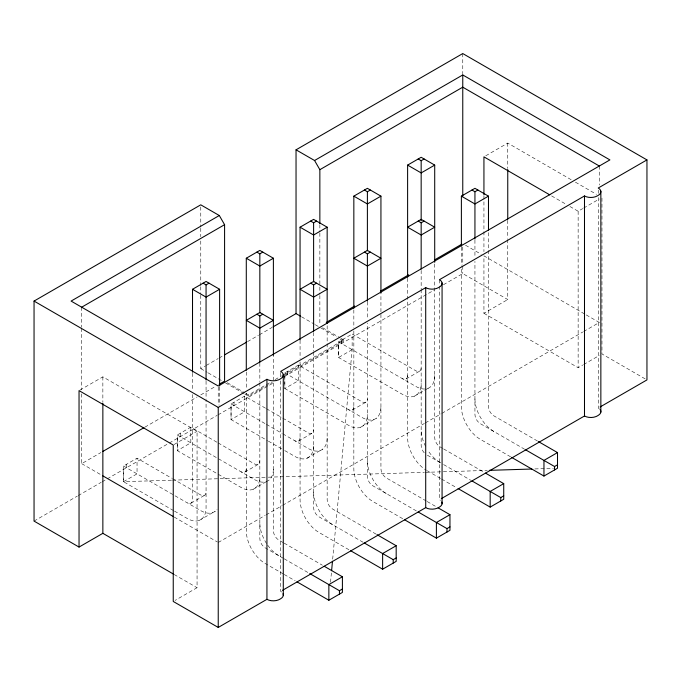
<?xml version="1.0" encoding="UTF-8"?>
<svg xmlns="http://www.w3.org/2000/svg" width="681" height="681" viewBox="0 0 681 681"><rect width="100%" height="100%" fill="white"/><g stroke="black" fill="none" stroke-linecap="round" stroke-linejoin="round"><path stroke-width="0.51" stroke-dasharray="3.4 2.55" d="M173.57 510.588L123.499 481.68L123.499 469.456M177.273 438.411L177.273 450.635L240.997 487.426A26.644 15.382 60 0 0 259.836 476.547M231.046 407.357L231.046 419.581L267.463 440.607M284.82 376.312L284.82 388.536L348.544 425.327A26.644 15.382 60 0 0 367.391 414.448M338.593 345.267L338.593 357.491L402.318 394.282A26.644 15.382 60 0 0 421.164 383.403M330.532 582.246L331.502 571.751M332.677 559.152L352.145 349.668L352.145 334.022L415.87 370.813A7.482 4.324 60 0 0 421.164 367.757M79.958 390.085L102.857 376.865L197.064 431.252L197.064 587.712L175.085 600.404M485.766 155.796L507.754 143.095L571.776 180.065M200.767 295.231L200.767 368.617L205.356 365.969M206.266 365.442L218.175 358.564M219.095 358.036L222.755 355.925M247.492 341.641L258.482 335.29M259.401 334.763L272.221 327.365M81.686 393.873L81.686 463.65L100.924 452.542M144.891 427.157L197.107 397.006M200.767 394.895L215.426 386.433M171.484 480.19L123.499 481.68L123.499 466.034L137.043 458.211L171.638 478.181M190.825 427.166L190.825 442.812L177.273 450.635L177.273 434.989L190.825 427.166L217.222 442.403M244.598 396.112L244.598 411.758L231.046 419.581L231.046 403.935L244.598 396.112L265.53 408.208M298.372 365.067L298.372 380.713L284.82 388.536L284.82 372.89L298.372 365.067L362.096 401.858A7.482 4.324 60 0 0 367.391 398.802M352.145 349.668L338.593 357.491L338.593 341.845L352.145 334.022M245.739 393.354L248.497 394.946L270.476 382.254M275.064 379.606L281.474 375.903M282.385 375.376L343.769 339.938L343.769 341.164L284.224 375.537M244.828 394.044L248.497 396.163L272.315 382.416M34.05 521.093L77.285 496.134M78.213 495.598L101.205 482.318M102.133 481.79L168.369 443.552M169.288 443.016L217.128 415.401M218.048 414.865L274.162 382.467M284.283 376.627L434.24 290.046M443.442 284.735L462.765 273.583L507.754 299.555L507.754 239.295M174.166 444.48L197.064 431.252M569.912 206.488L578.143 211.238L582.723 208.599M583.643 208.071L599.212 199.073M123.499 481.68L137.043 473.857L137.043 458.211M584.587 313.967L483.936 255.86L483.936 313.303L507.754 299.555M190.961 503.191L204.513 495.368M244.743 472.146L258.286 464.323M298.516 441.101L312.06 433.278M352.29 410.056L365.833 402.233M406.063 379.011L419.615 371.188M199.337 520.369L215.205 511.21M253.111 489.324L265.752 482.02M266.271 481.722L268.978 480.165A26.644 15.382 60 0 0 273.387 468.724M306.884 458.279L322.751 449.111M360.658 427.234L376.525 418.066M414.431 396.189L424.884 390.153M425.267 389.924L430.307 387.021M218.235 542.485L265.181 515.381M266.101 514.853L281.747 505.813M282.675 505.285L424.425 423.446M425.344 422.91L440.99 413.878M441.909 413.35L582.749 332.039M583.668 331.502L599.314 322.471L585.507 314.503M483.936 313.303L578.143 367.697L582.723 365.05M583.643 364.522L599.212 355.533M172.548 480.156L267.216 477.228M268.28 477.194L424.399 472.359M425.463 472.325L487.247 470.409M534.866 468.937L553.389 468.358M575.436 182.176L596.471 194.323M551.619 195.924L566.251 204.377M465.523 245.228L481.169 254.26M645.111 378.857L601.961 353.95L601.961 197.49M537.471 441.024L493.776 415.793A7.482 4.324 60 0 1 488.481 406.625L488.481 232.289M322.615 327.731L340.083 337.819M341.002 338.346L343.769 339.938M301.547 316.793L314.392 324.207M315.312 324.735L319.9 327.391M320.819 327.919L336.423 336.925M340.091 339.044L343.769 341.164M338.593 341.845L415.87 386.459A26.644 15.382 60 0 0 425.293 388.987M524.728 449.307L480.233 423.616A7.482 4.324 60 0 1 474.938 414.448L474.938 261.376M510.605 456.806L480.233 439.262A26.644 15.382 60 0 1 461.386 406.625L461.386 266.305M442.735 448.421L440.003 446.838A7.482 4.324 60 0 1 434.708 437.67L434.708 262.9M443.646 448.941L484.608 472.597M284.82 372.89L362.096 417.504A26.644 15.382 60 0 0 380.934 406.625M427.362 455.189L442.837 464.127M443.637 464.587L470.92 480.335M427.268 470.784L440.709 478.539M441.62 479.066L456.279 487.528M227.343 382.731L244.82 392.818M200.767 368.617L207.194 372.32M208.114 372.856L221.878 380.798M225.547 382.918L243.909 393.516M266.441 408.728L281.917 417.666M282.828 418.194L308.323 432.903A7.482 4.324 60 0 0 313.609 429.847M426.289 501.012L386.229 477.892A7.482 4.324 60 0 1 380.934 468.724L380.934 293.315M427.191 501.539L435.389 506.272M231.046 403.935L265.641 423.914M266.441 424.374L282.028 433.371M282.828 433.84L308.323 448.549A26.644 15.382 60 0 0 327.161 437.67M416.38 510.937L372.677 485.706A7.482 4.324 60 0 1 367.391 476.547L367.391 323.032M268.374 441.135L283.849 450.064M284.76 450.592L294.771 456.372A26.644 15.382 60 0 0 313.609 445.493M402.718 518.701L372.677 501.352A26.644 15.382 60 0 1 353.839 468.724L353.839 329.025M218.133 442.931L254.549 463.957A7.482 4.324 60 0 0 259.836 460.901M376.15 534.159L332.456 508.937A7.482 4.324 60 0 1 327.161 499.769L327.161 324.99M177.273 434.989L254.549 479.603A26.644 15.382 60 0 0 266.654 481.501M363.194 542.331L318.904 516.76A7.482 4.324 60 0 1 313.609 507.592L313.609 351.626M348.91 549.729L318.904 532.406A26.644 15.382 60 0 1 300.066 499.769L300.066 359.449M172.548 478.709L200.767 495.002A7.482 4.324 60 0 0 206.062 491.946M283.236 542.612L278.682 539.982A7.482 4.324 60 0 1 273.387 530.814L273.387 355.414M284.139 543.132L322.377 565.204M123.499 466.034L200.767 510.648A26.644 15.382 60 0 0 217.086 509.184M283.339 558.318L265.13 547.805A7.482 4.324 60 0 1 259.836 538.637L259.836 382.237M284.207 558.812L309.063 573.164M174.481 511.108L187.224 518.471A26.644 15.382 60 0 0 206.062 507.592L206.062 400.224M283.339 573.964L265.13 563.451A26.644 15.382 60 0 1 246.292 530.814L246.292 393.243M284.249 574.483L295.171 580.791M81.686 463.65L101.018 474.81M174.2 517.058L217.316 541.957M174.2 574.509L197.064 587.712M599.314 166.019L599.314 185.045M598.258 190.144L598.258 193.327M598.258 197.584L598.258 408.03A8.981 5.184 0 0 1 599.263 408.728M578.143 211.238L578.143 367.697M507.754 143.095L507.754 168.471M507.754 220.269L507.754 238.239M483.936 195.822L483.936 230.578M483.936 231.634L483.936 251.647M474.938 240.112L474.938 257.418M462.765 53.561L462.765 73.761M462.765 247.007L462.765 265.079M462.765 266.143L462.765 273.583M461.386 247.169L461.386 265.241M439.475 279.687L439.475 285.007M439.475 286.063L439.475 499.709A8.981 5.184 0 0 1 440.479 500.399M421.164 270.391L421.164 289.093M421.164 289.527L421.164 445.493A7.482 4.324 60 0 0 424.816 453.418M407.613 278.214L407.613 437.67A26.644 15.382 60 0 0 426.451 470.307M367.391 301.768L367.391 319.517M353.839 309.889L353.839 327.961M341.556 340.134L341.556 343.556M319.857 224.653L319.857 232.051M319.857 233.115L319.857 285.969M319.857 287.024L319.857 294.422M319.857 295.486L319.857 325.084M313.609 332.49L313.609 351.183M300.066 340.313L300.066 358.385M287.782 371.179L287.782 374.601M280.691 372.422L280.691 376.678M280.691 380.926L280.691 591.38A8.981 5.184 0 0 1 281.696 592.07M259.836 363.101L259.836 381.607M248.497 394.946L248.497 396.163M246.292 371.988L246.292 389.43M234.009 402.224L234.009 405.646M219.614 387.08L219.614 405.152M218.235 387.089L218.235 405.059M206.062 381.088L206.062 399.458M200.767 206.947L200.767 227.156M200.767 228.22L200.767 236.733M200.767 240.989L200.767 285.654M200.767 286.718L200.767 294.166M192.519 373.265L192.519 390.273M192.519 394.529L192.519 499.769A7.482 4.324 60 0 1 187.224 502.825M180.235 433.278L180.235 436.7M126.462 464.323L126.462 467.745M102.857 376.865L102.857 402.139M81.686 307.191L81.686 327.28M81.686 328.336L81.686 389.651M493.776 431.439A26.644 15.382 60 0 1 474.938 398.802M440.003 462.484A26.644 15.382 60 0 1 427.889 450.405M425.574 446.378A26.644 15.382 60 0 1 421.164 429.847M386.229 493.529A26.644 15.382 60 0 1 367.391 460.901M332.456 524.583A26.644 15.382 60 0 1 313.609 491.946M278.682 555.628A26.644 15.382 60 0 1 267.08 544.315M266.569 543.54A26.644 15.382 60 0 1 259.836 522.991M407.613 375.58A7.482 4.324 60 0 1 402.318 378.636M434.708 375.58A26.644 15.382 60 0 1 427.983 388.366M353.839 406.625A7.482 4.324 60 0 1 348.544 409.681M300.066 437.67A7.482 4.324 60 0 1 294.771 440.726M246.292 468.724A7.482 4.324 60 0 1 240.997 471.78"/><path stroke-width="1.02" d="M219.095 384.314L224.585 381.139L224.585 224.687L219.299 215.519L71.096 301.079L218.235 386.025L609.904 159.907L462.765 74.953L462.765 196.06M331.604 570.695L332.481 561.255M173.289 573.981L102.857 533.317L79.039 547.073L34.05 521.093L34.05 301.079L200.767 204.828L219.299 215.519M273.141 326.829L296.039 313.609L296.039 149.82L462.765 53.561L646.95 159.907L646.95 379.921L600.097 406.974M296.039 149.82L314.562 160.512L462.765 74.953M81.686 307.191L224.585 224.687M319.857 223.598L319.857 169.68L462.765 87.177L599.314 166.019M192.519 372.201L192.519 289.28L206.062 281.466L219.614 289.28L219.614 386.025M246.292 370.294L246.292 258.235L259.836 250.412L273.387 258.235L273.387 355.414M300.066 339.87L300.066 227.19L313.609 219.367L327.161 227.19L327.161 323.305M353.839 308.204L353.839 196.145L367.391 188.322L380.934 196.145L380.934 292.881M407.613 277.158L407.613 165.1L421.164 157.277L434.708 165.1L434.708 262.27M203.1 283.177L206.062 284.888L209.024 283.177M256.873 252.123L259.836 253.834L262.806 252.123M310.647 221.078L313.609 222.789L316.58 221.078M364.42 190.033L367.391 191.744L370.353 190.033M418.194 158.988L421.164 160.699L424.127 158.988M219.614 289.28L206.062 297.103L192.519 289.28M273.387 258.235L259.836 266.058L246.292 258.235M327.161 227.19L313.609 235.013L300.066 227.19M380.934 196.145L367.391 203.968L353.839 196.145M434.708 165.1L421.164 172.923L407.613 165.1M461.386 246.105L461.386 196.145L474.938 188.322L488.481 196.145L488.481 230.161M256.873 314.222L259.836 315.933L262.806 314.222M310.647 283.177L313.609 284.888L316.58 283.177M364.42 252.123L367.391 253.834L370.353 252.123M418.194 221.078L421.164 222.789L424.127 221.078M471.976 190.033L474.938 191.744L477.9 190.033M488.481 196.145L474.938 203.968L461.386 196.145M224.585 354.861L246.573 342.168M102.754 451.486L143.98 427.685M326.267 322.436L354.665 306.041M380.321 291.23L408.719 274.835M434.367 260.031L461.846 244.164M34.05 301.079L218.235 407.417L266.935 379.308A8.981 5.184 0 0 0 278.435 379.887A17.553 10.138 0 0 0 280.691 378.696A8.981 5.184 0 0 0 280.691 371.358L425.71 287.637A8.981 5.184 0 0 0 438.419 287.637A17.553 10.138 0 0 0 440.479 286.326A8.981 5.184 0 0 0 439.475 279.687L584.494 195.958A8.981 5.184 0 0 0 597.194 195.958A17.553 10.13 0 0 0 598.258 195.353A8.981 5.184 0 0 0 598.258 188.016L646.95 159.907M79.039 547.073L79.039 390.613L173.246 445.008L173.246 601.459L218.235 627.439L266.935 599.323A8.981 5.184 0 0 0 278.435 599.901A17.553 10.138 0 0 0 280.691 598.71A8.981 5.184 0 0 0 283.015 593.704M282.53 590.316L425.71 507.651A8.981 5.184 0 0 0 437.219 508.23A17.553 10.138 0 0 0 439.475 507.039A8.981 5.184 0 0 0 441.799 502.033M441.314 498.645L584.494 415.98A8.981 5.184 0 0 0 596.003 416.559A17.553 10.13 0 0 0 598.258 415.367A8.981 5.184 0 0 0 600.046 409.511M328.855 600.242L342.407 592.419L342.407 576.773L328.855 584.596L328.855 600.242L296.993 581.846M382.628 569.197L396.18 561.374L396.18 545.728L382.628 553.551L382.628 569.197L350.732 550.776M436.402 538.143L449.954 530.32L449.954 514.683L436.402 522.506L436.402 538.143L404.54 519.748M490.175 507.098L503.727 499.275L503.727 483.629L490.175 491.452L490.175 507.098L458.117 488.592M543.957 476.053L557.501 468.23L557.501 452.584L543.957 460.407L543.957 476.053L511.533 457.334M309.736 573.555L339.444 590.708L342.407 588.997M364.42 543.038L393.218 559.663L396.18 557.952M418.194 511.993L446.991 528.609L449.954 526.898M471.976 480.939L500.765 497.564L503.727 495.853M525.749 449.894L554.538 466.519L557.501 464.808M489.367 470.341L531.784 469.03M549.788 194.868L483.936 156.851L483.936 194.766M538.382 441.552L557.501 452.584M296.039 313.609L300.627 316.256M485.519 473.125L503.727 483.629M438.121 507.847L449.954 514.683M377.061 534.687L396.18 545.728M324.199 566.26L342.407 576.773M102.857 475.866L173.289 516.53M314.562 160.512L319.857 169.68M600.855 191.233L600.855 412.15M584.494 195.958L584.494 415.98M554.538 466.519L554.538 469.941M507.754 169.526L507.754 219.214M500.765 497.564L500.765 500.986M474.938 191.744L474.938 239.048M446.991 528.609L446.991 532.04M442.071 282.904L442.071 503.821M425.71 287.637L425.71 507.651M421.164 160.699L421.164 220.755M421.164 222.789L421.164 269.029M393.218 559.663L393.218 563.085M367.391 191.744L367.391 250.744M367.391 253.834L367.391 301.138M339.444 590.708L339.444 594.13M313.609 222.789L313.609 281.789M313.609 284.888L313.609 331.128M283.287 374.576L283.287 595.5M266.935 379.308L266.935 599.323M259.836 253.834L259.836 312.834M259.836 315.933L259.836 362.173M218.235 407.417L218.235 627.439M206.062 284.888L206.062 380.024M102.857 403.195L102.857 533.317M259.836 312.511L246.292 320.334L259.836 328.157L273.387 320.334L259.836 312.511M313.609 281.466L300.066 289.28L313.609 297.103L327.161 289.28L313.609 281.466M367.391 250.412L353.839 258.235L367.391 266.058L380.934 258.235L367.391 250.412M421.164 219.367L407.613 227.19L421.164 235.013L434.708 227.19L421.164 219.367"/></g></svg>
